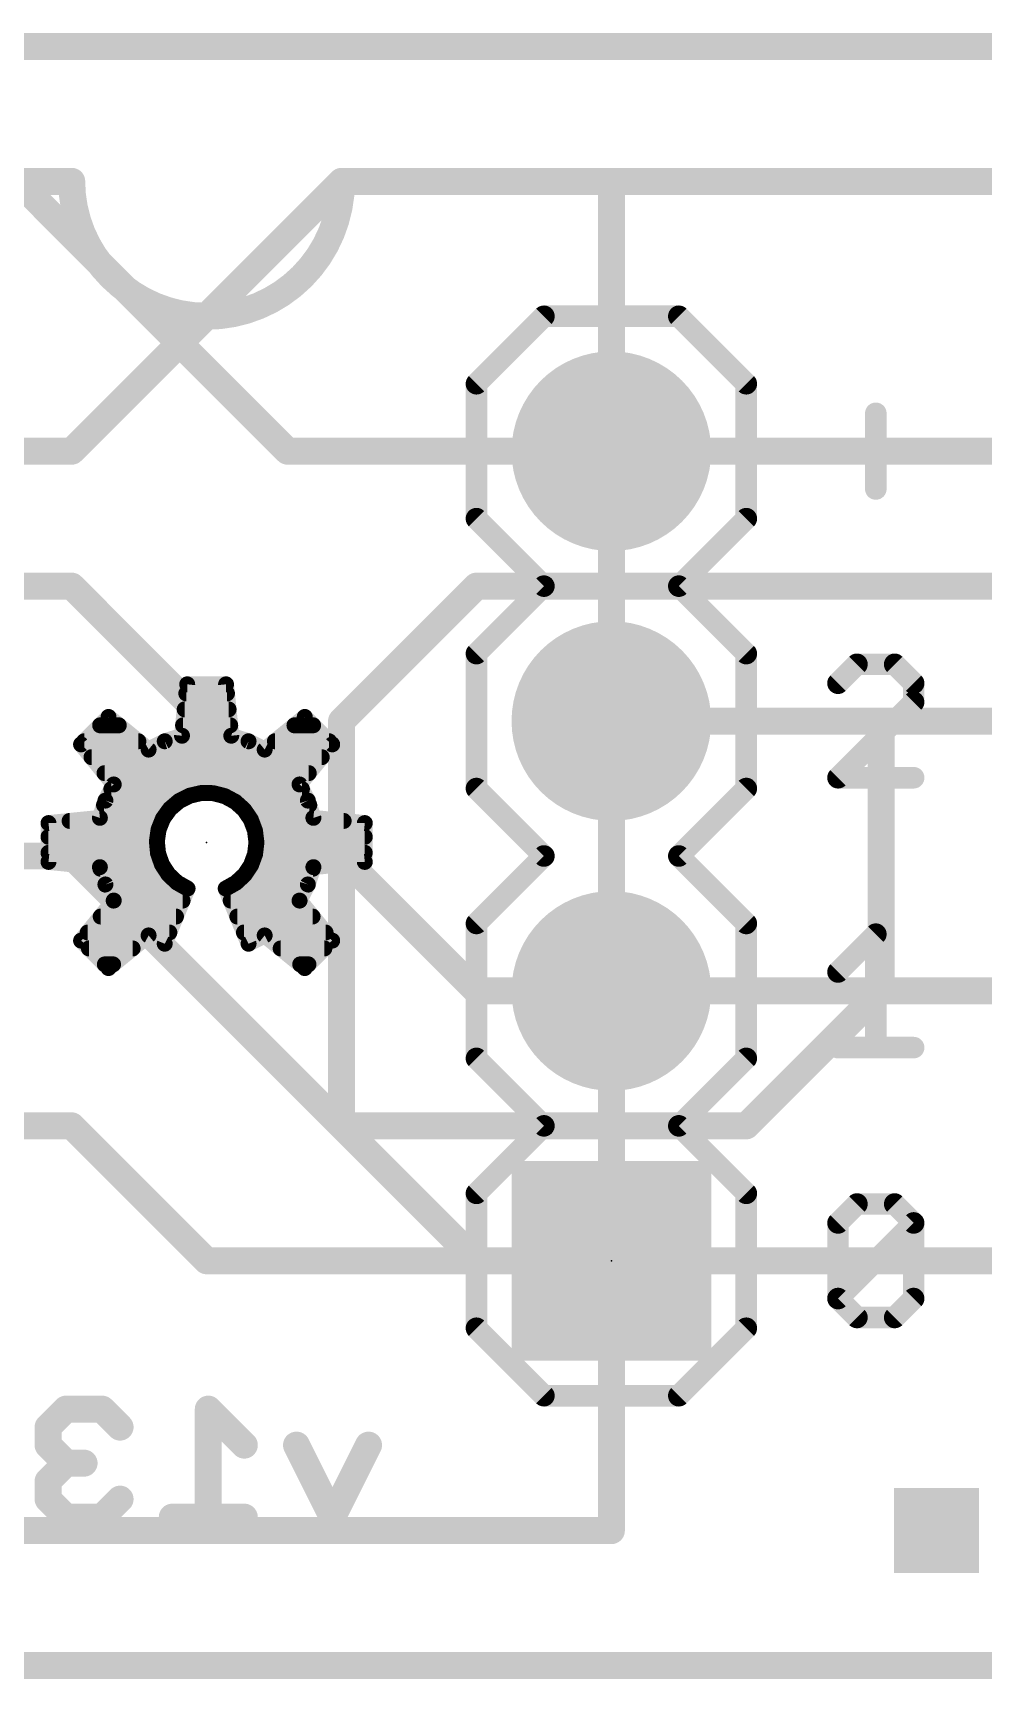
# Model space of a CAD drawing. Extents: x -15.4 to 59.8, y -10.2 to 15.4.
# Drawn here: x 42.81 to 51.76, y -0.13 to 15.37 of the extents above; entities that cross this region are included whole.
import ezdxf

# ---------------------------------------------------------------- set-up
doc = ezdxf.new("R2010")
doc.units = 0
for name, color, linetype in [('1', 12, 'CONTINUOUS'), ('16', 132, 'CONTINUOUS'), ('17', 110, 'CONTINUOUS'), ('20', 53, 'CONTINUOUS'), ('21', 41, 'CONTINUOUS'), ('22', 40, 'CONTINUOUS'), ('23', 53, 'CONTINUOUS'), ('24', 53, 'CONTINUOUS'), ('51', 53, 'CONTINUOUS')]:
    doc.layers.add(name, color=color, linetype=linetype)

# ---------------------------------------------------------------- blocks, each defined once
blk = doc.blocks.new('RECT')
blk.add_solid([(-0.5, -0.5), (0.5, -0.5), (-0.5, 0.5), (0.5, 0.5)])
blk = doc.blocks.new('SQUAREP')
blk.add_solid([(-0.5, -0.5), (0.5, -0.5), (-0.5, 0.5), (0.5, 0.5)])
blk = doc.blocks.new('ROUNDP')
at = {"const_width": 0.5}
blk.add_lwpolyline([(0, -0.25, 1), (0, 0.25, 1), (0, -0.25)], format="xyb", dxfattribs=at)

msp = doc.modelspace()

# ---------------------------------------------------------------- linework, layer by layer
at = {"layer": '1', "const_width": 0.254}
for points in [[(0, 15.24), (59.69, 15.24)], [(42.672, 13.97), (45.212, 11.43)], [(45.212, 11.43), (48.26, 11.43)], [(52.96, 11.43), (48.26, 11.43)], [(46.99, 10.16), (45.72, 8.89)], [(57.15, 10.16), (46.99, 10.16)], [(45.72, 8.89), (45.72, 5.08)], [(56.26, 8.89), (48.26, 8.89)], [(48.26, 6.35), (52.96, 6.35)], [(45.72, 5.08), (46.99, 3.81)], [(46.99, 3.81), (48.26, 3.81)], [(48.26, 3.81), (56.26, 3.81)], [(59.69, 0), (0, 0)]]:
    msp.add_lwpolyline(points, dxfattribs=at)
at = {"layer": '1', "const_width": 0.127}
for points in [[(45.212, 11.4935, 1), (45.212, 11.3665)], [(45.1671, 11.3851, 1), (45.2569, 11.4749)], [(48.26, 11.4935, 1), (48.26, 11.3665)], [(48.26, 11.3665, 1), (48.26, 11.4935)], [(46.99, 10.2235, 1), (46.99, 10.0965)], [(47.0349, 10.1151, 1), (46.9451, 10.2049)], [(45.7835, 8.89, 1), (45.6565, 8.89)], [(45.6751, 8.9349, 1), (45.7649, 8.8451)], [(48.26, 8.9535, 1), (48.26, 8.8265)], [(48.26, 6.4135, 1), (48.26, 6.2865)], [(45.7649, 5.1249, 1), (45.6751, 5.0351)], [(45.6565, 5.08, 1), (45.7835, 5.08)], [(46.99, 3.8735, 1), (46.99, 3.7465)], [(46.9451, 3.7651, 1), (47.0349, 3.8549)], [(48.26, 3.8735, 1), (48.26, 3.7465)], [(48.26, 3.7465, 1), (48.26, 3.8735)]]:
    msp.add_lwpolyline(points, format="xyb", dxfattribs=at)
at = {"layer": '16', "const_width": 0.254}
for points in [[(0, 15.24), (59.69, 15.24)], [(43.18, 11.43), (45.72, 13.97)], [(45.72, 13.97), (58.42, 13.97)], [(40.64, 11.43), (43.18, 11.43)], [(53.34, 11.43), (48.26, 11.43)], [(30.48, 10.16), (43.18, 10.16)], [(43.18, 10.16), (46.99, 6.35)], [(50.8, 8.89), (48.26, 8.89)], [(52.07, 8.89), (50.8, 8.89)], [(50.8, 6.35), (50.8, 8.89)], [(43.18, 7.62), (30.48, 7.62)], [(43.18, 7.62), (45.72, 5.08)], [(46.99, 6.35), (48.26, 6.35)], [(49.53, 5.08), (50.8, 6.35)], [(43.18, 5.08), (30.48, 5.08)], [(44.45, 3.81), (43.18, 5.08)], [(45.72, 5.08), (49.53, 5.08)], [(48.26, 3.81), (44.45, 3.81)], [(43.1268, 2.4139), (42.9573, 2.2444)], [(43.4657, 2.4139), (43.1268, 2.4139)], [(43.6352, 2.2444), (43.4657, 2.4139)], [(44.8046, 2.0749), (44.4656, 2.4139)], [(44.4656, 2.4139), (44.4656, 1.397)], [(42.9573, 2.2444), (42.9573, 2.0749)], [(42.9573, 2.0749), (43.1268, 1.9054)], [(45.635, 1.397), (45.2961, 2.0749)], [(45.974, 2.0749), (45.635, 1.397)], [(43.1268, 1.9054), (42.9573, 1.736)], [(43.1268, 1.9054), (43.2963, 1.9054)], [(42.9573, 1.736), (42.9573, 1.5665)], [(42.9573, 1.5665), (43.1268, 1.397)], [(43.4657, 1.397), (43.6352, 1.5665)], [(43.1268, 1.397), (43.4657, 1.397)], [(44.8046, 1.397), (44.1267, 1.397)], [(59.69, 0), (0, 0)]]:
    msp.add_lwpolyline(points, dxfattribs=at)
at = {"layer": '16', "const_width": 0.127}
for points in [[(45.72, 14.0335, 1), (45.72, 13.9065)], [(45.7649, 13.9251, 1), (45.6751, 14.0149)], [(43.1351, 11.4749, 1), (43.2249, 11.3851)], [(43.18, 11.3665, 1), (43.18, 11.4935)], [(48.26, 11.4935, 1), (48.26, 11.3665)], [(43.2249, 10.2049, 1), (43.1351, 10.1151)], [(43.18, 10.0965, 1), (43.18, 10.2235)], [(48.26, 8.9535, 1), (48.26, 8.8265)], [(50.8, 8.9535, 1), (50.8, 8.8265)], [(50.8635, 8.89, 1), (50.7365, 8.89)], [(50.8, 8.8265, 1), (50.8, 8.9535)], [(43.18, 7.5565, 1), (43.18, 7.6835)], [(43.2249, 7.6649, 1), (43.1351, 7.5751)], [(46.99, 6.4135, 1), (46.99, 6.2865)], [(46.9451, 6.3051, 1), (47.0349, 6.3949)], [(48.26, 6.2865, 1), (48.26, 6.4135)], [(50.7365, 6.35, 1), (50.8635, 6.35)], [(50.8449, 6.3051, 1), (50.7551, 6.3949)], [(43.2249, 5.1249, 1), (43.1351, 5.0351)], [(43.18, 5.0165, 1), (43.18, 5.1435)], [(45.72, 5.1435, 1), (45.72, 5.0165)], [(45.6751, 5.0351, 1), (45.7649, 5.1249)], [(49.4851, 5.1249, 1), (49.5749, 5.0351)], [(49.53, 5.0165, 1), (49.53, 5.1435)], [(44.45, 3.8735, 1), (44.45, 3.7465)], [(44.4051, 3.7651, 1), (44.4949, 3.8549)], [(48.26, 3.7465, 1), (48.26, 3.8735)], [(43.1268, 2.4774, 1), (43.1268, 2.3504)], [(43.1717, 2.369, 1), (43.0819, 2.4588)], [(43.5106, 2.4588, 1), (43.4208, 2.369)], [(43.4657, 2.3504, 1), (43.4657, 2.4774)], [(44.5105, 2.4588, 1), (44.4207, 2.369)], [(44.5291, 2.4139, 1), (44.4021, 2.4139)], [(43.0208, 2.2444, 1), (42.8938, 2.2444)], [(42.9124, 2.2893, 1), (43.0022, 2.1995)], [(43.5903, 2.1995, 1), (43.6801, 2.2893)], [(43.0022, 2.1198, 1), (42.9124, 2.03)], [(44.7597, 2.03, 1), (44.8495, 2.1198)], [(45.3529, 2.1033, 1), (45.2393, 2.0465)], [(46.0308, 2.0465, 1), (45.9172, 2.1033)], [(42.8938, 2.0749, 1), (43.0208, 2.0749)], [(43.1268, 1.9689, 1), (43.1268, 1.8419)], [(43.1717, 1.8605, 1), (43.0819, 1.9503)], [(43.2963, 1.8419, 1), (43.2963, 1.9689)], [(43.0208, 1.736, 1), (42.8938, 1.736)], [(43.0819, 1.8605, 1), (43.1717, 1.9503)], [(42.9124, 1.7809, 1), (43.0022, 1.6911)], [(43.0022, 1.6114, 1), (42.9124, 1.5216)], [(42.8938, 1.5665, 1), (43.0208, 1.5665)], [(43.6801, 1.5216, 1), (43.5903, 1.6114)], [(43.1268, 1.4605, 1), (43.1268, 1.3335)], [(43.0819, 1.3521, 1), (43.1717, 1.4419)], [(43.4208, 1.4419, 1), (43.5106, 1.3521)], [(43.4657, 1.3335, 1), (43.4657, 1.4605)], [(44.1267, 1.4605, 1), (44.1267, 1.3335)], [(44.4021, 1.397, 1), (44.5291, 1.397)], [(44.8046, 1.3335, 1), (44.8046, 1.4605)], [(45.5782, 1.4254, 1), (45.6918, 1.3686)], [(45.5782, 1.3686, 1), (45.6918, 1.4254)]]:
    msp.add_lwpolyline(points, format="xyb", dxfattribs=at)
at = {"layer": '20', "const_width": 0.254}
for points in [[(59.69, 15.24), (0, 15.24)], [(0, 0), (59.69, 0)]]:
    msp.add_lwpolyline(points, dxfattribs=at)
at = {"layer": '21'}
for points, const_width in [([(40.64, 13.97), (43.18, 13.97)], 0.254), ([(45.72, 13.97), (48.26, 13.97)], 0.254), ([(48.26, 13.97), (48.26, 1.27)], 0.254), ([(46.99, 12.065), (47.625, 12.7)], 0.2032), ([(47.625, 12.7), (48.895, 12.7)], 0.2032), ([(48.895, 12.7), (49.53, 12.065)], 0.2032), ([(46.99, 10.795), (46.99, 12.065)], 0.2032), ([(49.53, 12.065), (49.53, 10.795)], 0.2032), ([(50.7495, 11.7864), (50.7495, 11.0746)], 0.2032), ([(50.3936, 11.4305), (51.1054, 11.4305)], 0.2032), ([(46.99, 10.795), (47.625, 10.16)], 0.2032), ([(48.895, 10.16), (49.53, 10.795)], 0.2032), ([(46.99, 9.525), (47.625, 10.16)], 0.2032), ([(48.895, 10.16), (49.53, 9.525)], 0.2032), ([(46.99, 8.255), (46.99, 9.525)], 0.2032), ([(49.53, 9.525), (49.53, 8.255)], 0.2032), ([(50.5716, 9.4243), (50.3936, 9.2464)], 0.2032), ([(50.9275, 9.4243), (50.5716, 9.4243)], 0.2032), ([(51.1054, 9.2464), (50.9275, 9.4243)], 0.2032), ([(51.1054, 9.0684), (51.1054, 9.2464)], 0.2032), ([(50.3936, 8.3566), (51.1054, 9.0684)], 0.2032), ([(51.1054, 8.3566), (50.3936, 8.3566)], 0.2032), ([(47.625, 7.62), (46.99, 8.255)], 0.2032), ([(49.53, 8.255), (48.895, 7.62)], 0.2032), ([(46.99, 6.985), (47.625, 7.62)], 0.2032), ([(48.895, 7.62), (49.53, 6.985)], 0.2032), ([(46.99, 5.715), (46.99, 6.985)], 0.2032), ([(49.53, 6.985), (49.53, 5.715)], 0.2032), ([(50.3936, 6.5284), (50.7495, 6.8843)], 0.2032), ([(50.7495, 6.8843), (50.7495, 5.8166)], 0.2032), ([(50.3936, 5.8166), (51.1054, 5.8166)], 0.2032), ([(47.625, 5.08), (46.99, 5.715)], 0.2032), ([(49.53, 5.715), (48.895, 5.08)], 0.2032), ([(46.99, 4.445), (47.625, 5.08)], 0.2032), ([(48.895, 5.08), (49.53, 4.445)], 0.2032), ([(46.99, 3.175), (46.99, 4.445)], 0.2032), ([(49.53, 4.445), (49.53, 3.175)], 0.2032), ([(50.3936, 4.1664), (50.5716, 4.3443)], 0.2032), ([(50.5716, 4.3443), (50.9275, 4.3443)], 0.2032), ([(50.9275, 4.3443), (51.1054, 4.1664)], 0.2032), ([(50.3936, 3.4546), (50.3936, 4.1664)], 0.2032), ([(50.3936, 3.4546), (51.1054, 4.1664)], 0.2032), ([(51.1054, 4.1664), (51.1054, 3.4546)], 0.2032), ([(50.5716, 3.2766), (50.3936, 3.4546)], 0.2032), ([(51.1054, 3.4546), (50.9275, 3.2766)], 0.2032), ([(46.99, 3.175), (47.625, 2.54)], 0.2032), ([(48.895, 2.54), (49.53, 3.175)], 0.2032), ([(50.9275, 3.2766), (50.5716, 3.2766)], 0.2032), ([(47.625, 2.54), (48.895, 2.54)], 0.2032), ([(48.26, 1.27), (40.64, 1.27)], 0.254)]:
    msp.add_lwpolyline(points, dxfattribs=dict(at, const_width=const_width))
for points, const_width in [([(43.18, 13.97, 1), (45.72, 13.97)], 0.254), ([(43.2435, 13.97, 1), (43.1165, 13.97)], 0.127), ([(43.18, 13.9065, 1), (43.18, 14.0335)], 0.127), ([(45.72, 14.0335, 1), (45.72, 13.9065)], 0.127), ([(45.7835, 13.97, 1), (45.6565, 13.97)], 0.127), ([(48.3235, 13.97, 1), (48.1965, 13.97)], 0.127), ([(48.26, 13.9065, 1), (48.26, 14.0335)], 0.127), ([(47.625, 12.7508, 1), (47.625, 12.6492)], 0.1016), ([(47.6609, 12.6641, 1), (47.5891, 12.7359)], 0.1016), ([(48.9309, 12.7359, 1), (48.8591, 12.6641)], 0.1016), ([(48.895, 12.6492, 1), (48.895, 12.7508)], 0.1016), ([(47.0408, 12.065, 1), (46.9392, 12.065)], 0.1016), ([(46.9541, 12.1009, 1), (47.0259, 12.0291)], 0.1016), ([(49.5808, 12.065, 1), (49.4792, 12.065)], 0.1016), ([(49.4941, 12.0291, 1), (49.5659, 12.1009)], 0.1016), ([(50.8003, 11.7864, 1), (50.6987, 11.7864)], 0.1016), ([(50.3936, 11.4813, 1), (50.3936, 11.3797)], 0.1016), ([(51.1054, 11.3797, 1), (51.1054, 11.4813)], 0.1016), ([(50.6987, 11.0746, 1), (50.8003, 11.0746)], 0.1016), ([(47.0259, 10.8309, 1), (46.9541, 10.7591)], 0.1016), ([(46.9392, 10.795, 1), (47.0408, 10.795)], 0.1016), ([(49.4792, 10.795, 1), (49.5808, 10.795)], 0.1016), ([(49.5659, 10.7591, 1), (49.4941, 10.8309)], 0.1016), ([(47.6609, 10.1241, 1), (47.5891, 10.1959)], 0.1016), ([(47.5891, 10.1241, 1), (47.6609, 10.1959)], 0.1016), ([(48.9309, 10.1959, 1), (48.8591, 10.1241)], 0.1016), ([(48.8591, 10.1959, 1), (48.9309, 10.1241)], 0.1016), ([(47.0408, 9.525, 1), (46.9392, 9.525)], 0.1016), ([(46.9541, 9.5609, 1), (47.0259, 9.4891)], 0.1016), ([(49.5808, 9.525, 1), (49.4792, 9.525)], 0.1016), ([(49.4941, 9.4891, 1), (49.5659, 9.5609)], 0.1016), ([(50.5716, 9.4751, 1), (50.5716, 9.3735)], 0.1016), ([(50.6075, 9.3884, 1), (50.5356, 9.4602)], 0.1016), ([(50.9634, 9.4602, 1), (50.8915, 9.3884)], 0.1016), ([(50.9275, 9.3735, 1), (50.9275, 9.4751)], 0.1016), ([(50.3577, 9.2823, 1), (50.4295, 9.2104)], 0.1016), ([(51.1562, 9.2464, 1), (51.0546, 9.2464)], 0.1016), ([(51.0695, 9.2104, 1), (51.1413, 9.2823)], 0.1016), ([(51.1413, 9.0325, 1), (51.0695, 9.1043)], 0.1016), ([(51.0546, 9.0684, 1), (51.1562, 9.0684)], 0.1016), ([(50.3936, 8.4074, 1), (50.3936, 8.3058)], 0.1016), ([(50.3577, 8.3925, 1), (50.4295, 8.3207)], 0.1016), ([(51.1054, 8.3058, 1), (51.1054, 8.4074)], 0.1016), ([(47.0259, 8.2909, 1), (46.9541, 8.2191)], 0.1016), ([(46.9392, 8.255, 1), (47.0408, 8.255)], 0.1016), ([(49.4792, 8.255, 1), (49.5808, 8.255)], 0.1016), ([(49.5659, 8.2191, 1), (49.4941, 8.2909)], 0.1016), ([(47.6609, 7.5841, 1), (47.5891, 7.6559)], 0.1016), ([(47.5891, 7.5841, 1), (47.6609, 7.6559)], 0.1016), ([(48.9309, 7.6559, 1), (48.8591, 7.5841)], 0.1016), ([(48.8591, 7.6559, 1), (48.9309, 7.5841)], 0.1016), ([(47.0408, 6.985, 1), (46.9392, 6.985)], 0.1016), ([(46.9541, 7.0209, 1), (47.0259, 6.9491)], 0.1016), ([(49.5808, 6.985, 1), (49.4792, 6.985)], 0.1016), ([(49.4941, 6.9491, 1), (49.5659, 7.0209)], 0.1016), ([(50.8003, 6.8843, 1), (50.6987, 6.8843)], 0.1016), ([(50.7854, 6.8484, 1), (50.7136, 6.9202)], 0.1016), ([(50.3577, 6.5643, 1), (50.4295, 6.4925)], 0.1016), ([(50.3936, 5.8674, 1), (50.3936, 5.7658)], 0.1016), ([(51.1054, 5.7658, 1), (51.1054, 5.8674)], 0.1016), ([(47.0259, 5.7509, 1), (46.9541, 5.6791)], 0.1016), ([(46.9392, 5.715, 1), (47.0408, 5.715)], 0.1016), ([(49.4792, 5.715, 1), (49.5808, 5.715)], 0.1016), ([(49.5659, 5.6791, 1), (49.4941, 5.7509)], 0.1016), ([(50.6987, 5.8166, 1), (50.8003, 5.8166)], 0.1016), ([(47.6609, 5.0441, 1), (47.5891, 5.1159)], 0.1016), ([(47.5891, 5.0441, 1), (47.6609, 5.1159)], 0.1016), ([(48.9309, 5.1159, 1), (48.8591, 5.0441)], 0.1016), ([(48.8591, 5.1159, 1), (48.9309, 5.0441)], 0.1016), ([(47.0408, 4.445, 1), (46.9392, 4.445)], 0.1016), ([(46.9541, 4.4809, 1), (47.0259, 4.4091)], 0.1016), ([(49.5808, 4.445, 1), (49.4792, 4.445)], 0.1016), ([(49.4941, 4.4091, 1), (49.5659, 4.4809)], 0.1016), ([(50.5716, 4.3951, 1), (50.5716, 4.2935)], 0.1016), ([(50.6075, 4.3084, 1), (50.5356, 4.3802)], 0.1016), ([(50.9634, 4.3802, 1), (50.8915, 4.3084)], 0.1016), ([(50.9275, 4.2935, 1), (50.9275, 4.3951)], 0.1016), ([(50.4444, 4.1664, 1), (50.3428, 4.1664)], 0.1016), ([(50.3577, 4.2023, 1), (50.4295, 4.1304)], 0.1016), ([(51.1562, 4.1664, 1), (51.0546, 4.1664)], 0.1016), ([(51.1413, 4.1304, 1), (51.0695, 4.2023)], 0.1016), ([(51.0695, 4.1304, 1), (51.1413, 4.2023)], 0.1016), ([(50.4295, 3.4905, 1), (50.3577, 3.4186)], 0.1016), ([(50.3577, 3.4905, 1), (50.4295, 3.4186)], 0.1016), ([(50.3428, 3.4546, 1), (50.4444, 3.4546)], 0.1016), ([(51.0546, 3.4546, 1), (51.1562, 3.4546)], 0.1016), ([(51.1413, 3.4186, 1), (51.0695, 3.4905)], 0.1016), ([(47.0259, 3.2109, 1), (46.9541, 3.1391)], 0.1016), ([(49.5659, 3.1391, 1), (49.4941, 3.2109)], 0.1016), ([(50.5716, 3.3274, 1), (50.5716, 3.2258)], 0.1016), ([(50.5356, 3.2407, 1), (50.6075, 3.3125)], 0.1016), ([(50.8915, 3.3125, 1), (50.9634, 3.2407)], 0.1016), ([(50.9275, 3.2258, 1), (50.9275, 3.3274)], 0.1016), ([(46.9392, 3.175, 1), (47.0408, 3.175)], 0.1016), ([(49.4792, 3.175, 1), (49.5808, 3.175)], 0.1016), ([(47.625, 2.5908, 1), (47.625, 2.4892)], 0.1016), ([(48.895, 2.4892, 1), (48.895, 2.5908)], 0.1016), ([(47.5891, 2.5041, 1), (47.6609, 2.5759)], 0.1016), ([(48.8591, 2.5759, 1), (48.9309, 2.5041)], 0.1016), ([(48.26, 1.2065, 1), (48.26, 1.3335)], 0.127), ([(48.1965, 1.27, 1), (48.3235, 1.27)], 0.127)]:
    msp.add_lwpolyline(points, format="xyb", dxfattribs=dict(at, const_width=const_width))
at = {"layer": '22', "const_width": 0.15}
for points in [[(44.218, 8.7519), (44.2672, 9.2358)], [(44.2672, 9.2358), (44.6328, 9.2358)], [(44.6328, 9.2358), (44.682, 8.7519)], [(44.2585, 9.15), (44.6415, 9.15)], [(43.268, 8.6705), (43.5265, 8.929)], [(43.5265, 8.929), (43.9035, 8.6216)], [(44.2432, 9), (44.6568, 9)], [(44.9965, 8.6216), (45.3735, 8.929)], [(45.3735, 8.929), (45.632, 8.6705)], [(43.4475, 8.85), (43.6234, 8.85)], [(44.228, 8.85), (44.672, 8.85)], [(45.2766, 8.85), (45.4525, 8.85)], [(43.5754, 8.2935), (43.268, 8.6705)], [(43.2975, 8.7), (43.8073, 8.7)], [(43.9035, 8.6216), (44.0553, 8.6998)], [(44.0553, 8.6998), (44.218, 8.7519)], [(44.0559, 8.7), (44.8441, 8.7)], [(44.682, 8.7519), (44.8447, 8.6998)], [(44.8447, 8.6998), (44.9965, 8.6216)], [(45.0926, 8.7), (45.6025, 8.7)], [(45.632, 8.6705), (45.3246, 8.2935)], [(43.3663, 8.55), (45.5337, 8.55)], [(43.4886, 8.4), (45.4114, 8.4)], [(43.4972, 8.1417), (43.5754, 8.2935)], [(45.3246, 8.2935), (45.4028, 8.1417)], [(43.4451, 7.979), (43.4972, 8.1417)], [(43.553, 8.25), (45.347, 8.25)], [(44.2898, 8.1874), (44.1897, 8.1366)], [(44.399, 8.2128), (44.2898, 8.1874)], [(44.5112, 8.2116), (44.399, 8.2128)], [(44.6199, 8.1838), (44.5112, 8.2116)], [(44.7189, 8.1309), (44.6199, 8.1838)], [(45.4028, 8.1417), (45.4549, 7.979)], [(43.4838, 8.1), (44.147, 8.1)], [(44.1045, 8.0636), (44.0391, 7.9724)], [(44.1897, 8.1366), (44.1045, 8.0636)], [(44.8024, 8.056), (44.7189, 8.1309)], [(44.7533, 8.1), (45.4162, 8.1)], [(44.8658, 7.9634), (44.8024, 8.056)], [(42.9612, 7.9298), (43.4451, 7.979)], [(42.9612, 7.5642), (42.9612, 7.9298)], [(43.1599, 7.95), (44.0302, 7.95)], [(43.9973, 7.8683), (43.9815, 7.7572)], [(44.0391, 7.9724), (43.9973, 7.8683)], [(44.9053, 7.8584), (44.8658, 7.9634)], [(44.8709, 7.95), (45.7401, 7.95)], [(44.9188, 7.747), (44.9053, 7.8584)], [(45.4549, 7.979), (45.9388, 7.9298)], [(45.9388, 7.9298), (45.9388, 7.5642)], [(42.9612, 7.8), (43.9876, 7.8)], [(43.9815, 7.7572), (43.9925, 7.6455)], [(44.9059, 7.6376), (44.9188, 7.747)], [(44.9124, 7.8), (45.9388, 7.8)], [(42.9612, 7.65), (43.992, 7.65)], [(43.4451, 7.515), (42.9612, 7.5642)], [(43.9925, 7.6455), (44.0297, 7.5397)], [(44.0297, 7.5397), (44.091, 7.4457)], [(44.8065, 7.4425), (44.8677, 7.5342)], [(44.8677, 7.5342), (44.9059, 7.6376)], [(44.9073, 7.65), (45.9388, 7.65)], [(45.9388, 7.5642), (45.4549, 7.515)], [(43.4972, 7.3523), (43.4451, 7.515)], [(43.4499, 7.5), (44.0555, 7.5)], [(44.091, 7.4457), (44.1728, 7.369)], [(44.1728, 7.369), (44.2706, 7.3139)], [(44.6294, 7.3139), (44.7256, 7.3677)], [(44.7256, 7.3677), (44.8065, 7.4425)], [(44.8449, 7.5), (45.4501, 7.5)], [(45.4549, 7.515), (45.4028, 7.3523)], [(43.5754, 7.2005), (43.4972, 7.3523)], [(43.4984, 7.35), (44.2065, 7.35)], [(44.2706, 7.3139), (44.0553, 6.7942)], [(44.8447, 6.7942), (44.6294, 7.3139)], [(44.6939, 7.35), (45.4016, 7.35)], [(45.4028, 7.3523), (45.3246, 7.2005)], [(43.268, 6.8235), (43.5754, 7.2005)], [(43.575, 7.2), (44.2234, 7.2)], [(44.6766, 7.2), (45.325, 7.2)], [(45.3246, 7.2005), (45.632, 6.8235)], [(43.3304, 6.9), (44.0991, 6.9)], [(43.4527, 7.05), (44.1613, 7.05)], [(44.7387, 7.05), (45.4473, 7.05)], [(44.8009, 6.9), (45.5696, 6.9)], [(43.5265, 6.565), (43.268, 6.8235)], [(43.3415, 6.75), (43.7534, 6.75)], [(43.9035, 6.8724), (43.5265, 6.565)], [(44.0553, 6.7942), (43.9035, 6.8724)], [(44.9965, 6.8724), (44.8447, 6.7942)], [(45.3735, 6.565), (44.9965, 6.8724)], [(45.1466, 6.75), (45.5585, 6.75)], [(45.632, 6.8235), (45.3735, 6.565)], [(43.4915, 6.6), (43.5694, 6.6)], [(45.3306, 6.6), (45.4085, 6.6)]]:
    msp.add_lwpolyline(points, dxfattribs=at)
at = {"layer": '22', "const_width": 0.075}
for points in [[(44.2672, 9.2733, 1), (44.2672, 9.1983)], [(44.3045, 9.232, 1), (44.2299, 9.2396)], [(44.6701, 9.2396, 1), (44.5955, 9.232)], [(44.6328, 9.1983, 1), (44.6328, 9.2733)], [(44.2585, 9.1875, 1), (44.2585, 9.1125)], [(44.6415, 9.1125, 1), (44.6415, 9.1875)], [(43.5502, 8.9581, 1), (43.5028, 8.8999)], [(43.553, 8.9025, 1), (43.5, 8.9555)], [(44.2432, 9.0375, 1), (44.2432, 8.9625)], [(44.6568, 8.9625, 1), (44.6568, 9.0375)], [(45.4, 8.9555, 1), (45.347, 8.9025)], [(45.3972, 8.8999, 1), (45.3498, 8.9581)], [(43.4475, 8.8875, 1), (43.4475, 8.8125)], [(43.6234, 8.8125, 1), (43.6234, 8.8875)], [(44.228, 8.8875, 1), (44.228, 8.8125)], [(44.672, 8.8125, 1), (44.672, 8.8875)], [(45.2766, 8.8875, 1), (45.2766, 8.8125)], [(45.4525, 8.8125, 1), (45.4525, 8.8875)], [(43.2971, 8.6942, 1), (43.2389, 8.6468)], [(43.2415, 8.697, 1), (43.2945, 8.644)], [(43.2975, 8.7375, 1), (43.2975, 8.6625)], [(43.8073, 8.6625, 1), (43.8073, 8.7375)], [(43.8863, 8.6549, 1), (43.9207, 8.5883)], [(43.8798, 8.5925, 1), (43.9272, 8.6507)], [(44.0439, 8.7355, 1), (44.0668, 8.6641)], [(44.0559, 8.7375, 1), (44.0559, 8.6625)], [(44.0725, 8.6665, 1), (44.0382, 8.7332)], [(44.1807, 8.7557, 1), (44.2553, 8.7481)], [(44.2294, 8.7162, 1), (44.2066, 8.7876)], [(44.6934, 8.7876, 1), (44.6706, 8.7162)], [(44.6447, 8.7481, 1), (44.7193, 8.7557)], [(44.8618, 8.7332, 1), (44.8275, 8.6665)], [(44.8332, 8.6641, 1), (44.8561, 8.7355)], [(44.8441, 8.6625, 1), (44.8441, 8.7375)], [(44.9728, 8.6507, 1), (45.0202, 8.5925)], [(44.9793, 8.5883, 1), (45.0137, 8.6549)], [(45.0926, 8.7375, 1), (45.0926, 8.6625)], [(45.6025, 8.6625, 1), (45.6025, 8.7375)], [(45.6611, 8.6468, 1), (45.6029, 8.6942)], [(45.6055, 8.644, 1), (45.6585, 8.697)], [(43.3663, 8.5875, 1), (43.3663, 8.5125)], [(45.5337, 8.5125, 1), (45.5337, 8.5875)], [(43.4886, 8.4375, 1), (43.4886, 8.3625)], [(43.6087, 8.2763, 1), (43.5421, 8.3107)], [(45.3579, 8.3107, 1), (45.2913, 8.2763)], [(45.4114, 8.3625, 1), (45.4114, 8.4375)], [(43.5329, 8.1302, 1), (43.4615, 8.1531)], [(43.553, 8.2875, 1), (43.553, 8.2125)], [(43.5463, 8.2698, 1), (43.6045, 8.3172)], [(44.2812, 8.2239, 1), (44.2983, 8.1508)], [(44.3067, 8.1539, 1), (44.2728, 8.2208)], [(44.3994, 8.2503, 1), (44.3986, 8.1753)], [(44.4075, 8.1763, 1), (44.3905, 8.2494)], [(44.5205, 8.2479, 1), (44.5019, 8.1753)], [(44.5108, 8.1741, 1), (44.5116, 8.2491)], [(44.6376, 8.2168, 1), (44.6022, 8.1507)], [(44.6106, 8.1474, 1), (44.6292, 8.2201)], [(45.2955, 8.3172, 1), (45.3537, 8.2698)], [(45.347, 8.2125, 1), (45.347, 8.2875)], [(45.4385, 8.1531, 1), (45.3671, 8.1302)], [(43.4838, 8.1375, 1), (43.4838, 8.0625)], [(43.4638, 8.1588, 1), (43.5305, 8.1245)], [(44.0801, 8.092, 1), (44.1289, 8.0351)], [(44.135, 8.0417, 1), (44.074, 8.0854)], [(44.147, 8.0625, 1), (44.147, 8.1375)], [(44.1727, 8.1701, 1), (44.2066, 8.1032)], [(44.2141, 8.1082, 1), (44.1653, 8.1651)], [(44.7439, 8.1588, 1), (44.6939, 8.103)], [(44.7012, 8.0978, 1), (44.7366, 8.164)], [(44.7533, 8.1375, 1), (44.7533, 8.0625)], [(44.8334, 8.0772, 1), (44.7715, 8.0348)], [(44.7774, 8.0281, 1), (44.8275, 8.0839)], [(45.3695, 8.1245, 1), (45.4362, 8.1588)], [(45.4162, 8.0625, 1), (45.4162, 8.1375)], [(42.9987, 7.9298, 1), (42.9237, 7.9298)], [(42.9574, 7.9671, 1), (42.965, 7.8925)], [(43.1599, 7.9875, 1), (43.1599, 7.9125)], [(43.4094, 7.9904, 1), (43.4808, 7.9676)], [(43.4489, 7.9417, 1), (43.4413, 8.0163)], [(43.9625, 7.8822, 1), (44.0321, 7.8543)], [(44.0345, 7.863, 1), (43.9602, 7.8736)], [(44.0087, 7.9942, 1), (44.0696, 7.9505)], [(44.0739, 7.9584, 1), (44.0044, 7.9864)], [(44.0302, 7.9125, 1), (44.0302, 7.9875)], [(44.9009, 7.9766, 1), (44.8307, 7.9502)], [(44.8709, 7.9875, 1), (44.8709, 7.9125)], [(44.8349, 7.9422, 1), (44.8968, 7.9846)], [(44.9426, 7.8629, 1), (44.8681, 7.8539)], [(44.8703, 7.8452, 1), (44.9404, 7.8716)], [(45.4587, 8.0163, 1), (45.4511, 7.9417)], [(45.4192, 7.9676, 1), (45.4906, 7.9904)], [(45.7401, 7.9125, 1), (45.7401, 7.9875)], [(45.9763, 7.9298, 1), (45.9013, 7.9298)], [(45.935, 7.8925, 1), (45.9426, 7.9671)], [(42.9612, 7.8375, 1), (42.9612, 7.7625)], [(44.0188, 7.7608, 1), (43.9441, 7.7535)], [(43.9443, 7.7625, 1), (44.0186, 7.7519)], [(43.9876, 7.7625, 1), (43.9876, 7.8375)], [(44.9124, 7.8375, 1), (44.9124, 7.7625)], [(44.956, 7.7426, 1), (44.8816, 7.7514)], [(44.8816, 7.7425, 1), (44.956, 7.7515)], [(45.9388, 7.7625, 1), (45.9388, 7.8375)], [(42.9612, 7.6875, 1), (42.9612, 7.6125)], [(42.965, 7.6015, 1), (42.9574, 7.5269)], [(42.9237, 7.5642, 1), (42.9987, 7.5642)], [(44.0278, 7.658, 1), (43.9571, 7.6331)], [(43.9551, 7.6418, 1), (44.0298, 7.6492)], [(43.992, 7.6125, 1), (43.992, 7.6875)], [(44.0611, 7.5601, 1), (43.9982, 7.5192)], [(44.8989, 7.5133, 1), (44.8365, 7.555)], [(44.8686, 7.642, 1), (44.9431, 7.6332)], [(44.9073, 7.6875, 1), (44.9073, 7.6125)], [(44.941, 7.6246, 1), (44.8707, 7.6505)], [(45.9013, 7.5642, 1), (45.9763, 7.5642)], [(45.9426, 7.5269, 1), (45.935, 7.6015)], [(45.9388, 7.6125, 1), (45.9388, 7.6875)], [(43.4808, 7.5264, 1), (43.4094, 7.5036)], [(43.4499, 7.5375, 1), (43.4499, 7.4625)], [(43.4413, 7.4777, 1), (43.4489, 7.5523)], [(43.9943, 7.5272, 1), (44.065, 7.5521)], [(44.1166, 7.473, 1), (44.0653, 7.4183)], [(44.0555, 7.4625, 1), (44.0555, 7.5375)], [(44.0595, 7.4252, 1), (44.1224, 7.4662)], [(44.1912, 7.4016, 1), (44.1544, 7.3363)], [(44.7439, 7.335, 1), (44.7072, 7.4005)], [(44.7753, 7.4634, 1), (44.8377, 7.4217)], [(44.8319, 7.415, 1), (44.781, 7.4701)], [(44.8449, 7.5375, 1), (44.8449, 7.4625)], [(44.8325, 7.5471, 1), (44.9029, 7.5212)], [(45.4511, 7.5523, 1), (45.4587, 7.4777)], [(45.4906, 7.5036, 1), (45.4192, 7.5264)], [(45.4501, 7.4625, 1), (45.4501, 7.5375)], [(43.5305, 7.3695, 1), (43.4638, 7.3352)], [(43.4984, 7.3875, 1), (43.4984, 7.3125)], [(43.4615, 7.3409, 1), (43.5329, 7.3638)], [(44.1472, 7.3416, 1), (44.1985, 7.3963)], [(44.2065, 7.3125, 1), (44.2065, 7.3875)], [(44.3052, 7.2995, 1), (44.236, 7.3283)], [(44.2522, 7.2812, 1), (44.289, 7.3466)], [(44.664, 7.3283, 1), (44.5948, 7.2995)], [(44.6111, 7.3466, 1), (44.6477, 7.2812)], [(44.6939, 7.3875, 1), (44.6939, 7.3125)], [(44.7001, 7.3953, 1), (44.751, 7.3402)], [(45.3671, 7.3638, 1), (45.4385, 7.3409)], [(45.4362, 7.3352, 1), (45.3695, 7.3695)], [(45.4016, 7.3125, 1), (45.4016, 7.3875)], [(43.575, 7.2375, 1), (43.575, 7.1625)], [(43.5421, 7.1833, 1), (43.6087, 7.2177)], [(43.6045, 7.1768, 1), (43.5463, 7.2242)], [(44.2234, 7.1625, 1), (44.2234, 7.2375)], [(44.6766, 7.2375, 1), (44.6766, 7.1625)], [(45.3537, 7.2242, 1), (45.2955, 7.1768)], [(45.2913, 7.2177, 1), (45.3579, 7.1833)], [(45.325, 7.1625, 1), (45.325, 7.2375)], [(43.3304, 6.9375, 1), (43.3304, 6.8625)], [(43.4527, 7.0875, 1), (43.4527, 7.0125)], [(44.0991, 6.8625, 1), (44.0991, 6.9375)], [(44.1613, 7.0125, 1), (44.1613, 7.0875)], [(44.7387, 7.0875, 1), (44.7387, 7.0125)], [(44.8009, 6.9375, 1), (44.8009, 6.8625)], [(45.4473, 7.0125, 1), (45.4473, 7.0875)], [(45.5696, 6.8625, 1), (45.5696, 6.9375)], [(43.2945, 6.85, 1), (43.2415, 6.797)], [(43.2389, 6.8472, 1), (43.2971, 6.7998)], [(43.3415, 6.7875, 1), (43.3415, 6.7125)], [(43.7534, 6.7125, 1), (43.7534, 6.7875)], [(43.9207, 6.9057, 1), (43.8863, 6.8391)], [(43.9272, 6.8433, 1), (43.8798, 6.9015)], [(44.0207, 6.8086, 1), (44.0899, 6.7798)], [(44.0381, 6.7609, 1), (44.0725, 6.8275)], [(44.8275, 6.8275, 1), (44.8619, 6.7609)], [(44.8101, 6.7798, 1), (44.8793, 6.8086)], [(45.0202, 6.9015, 1), (44.9728, 6.8433)], [(45.0137, 6.8391, 1), (44.9793, 6.9057)], [(45.1466, 6.7875, 1), (45.1466, 6.7125)], [(45.5585, 6.7125, 1), (45.5585, 6.7875)], [(45.6029, 6.7998, 1), (45.6611, 6.8472)], [(45.6585, 6.797, 1), (45.6055, 6.85)], [(43.4915, 6.6375, 1), (43.4915, 6.5625)], [(43.5694, 6.5625, 1), (43.5694, 6.6375)], [(45.3306, 6.6375, 1), (45.3306, 6.5625)], [(45.4085, 6.5625, 1), (45.4085, 6.6375)], [(43.5028, 6.5941, 1), (43.5502, 6.5359)], [(43.5, 6.5385, 1), (43.553, 6.5915)], [(45.347, 6.5915, 1), (45.4, 6.5385)], [(45.3498, 6.5359, 1), (45.3972, 6.5941)]]:
    msp.add_lwpolyline(points, format="xyb", dxfattribs=at)
at = {"layer": '23'}
msp.add_point((48.26, 3.81), dxfattribs=at)
at = {"layer": '24'}
msp.add_point((44.45, 7.747), dxfattribs=at)

# ---------------------------------------------------------------- block references
at = {"layer": '1', "xscale": 0.8, "yscale": 0.8, "rotation": 90}
msp.add_blockref('RECT', (51.32, 1.27), dxfattribs=at)
at = {"layer": '17', "xscale": 1.8796, "yscale": 1.8796, "rotation": 180}
for name, p in [('ROUNDP', (48.26, 11.43)), ('ROUNDP', (48.26, 11.43)), ('ROUNDP', (48.26, 8.89)), ('ROUNDP', (48.26, 8.89)), ('ROUNDP', (48.26, 6.35)), ('ROUNDP', (48.26, 6.35)), ('SQUAREP', (48.26, 3.81)), ('SQUAREP', (48.26, 3.81))]:
    msp.add_blockref(name, p, dxfattribs=at)
at = {"layer": '51', "xscale": 0.508, "yscale": 0.508, "rotation": 90}
for p in [(48.26, 11.43), (48.26, 8.89), (48.26, 6.35), (48.26, 3.81)]:
    msp.add_blockref('RECT', p, dxfattribs=at)

doc.saveas('drawing.dxf')
